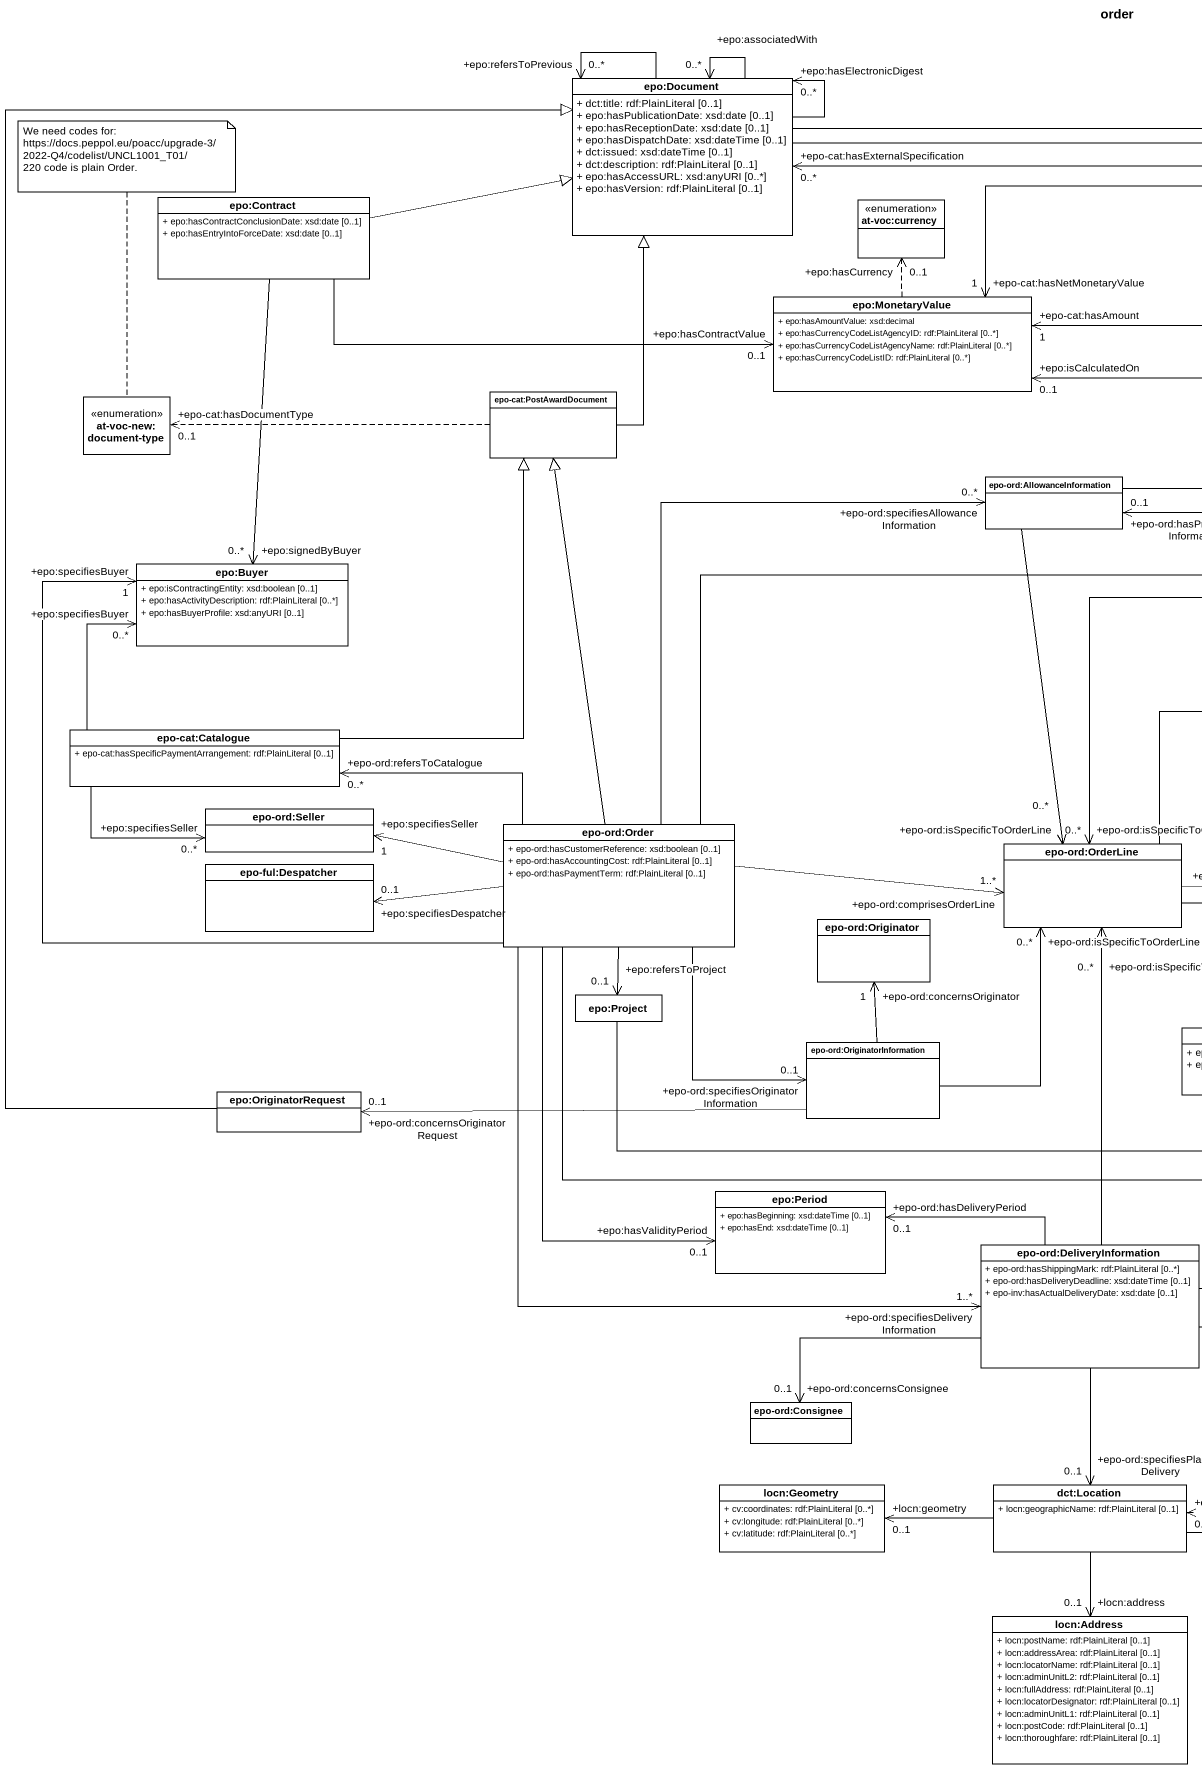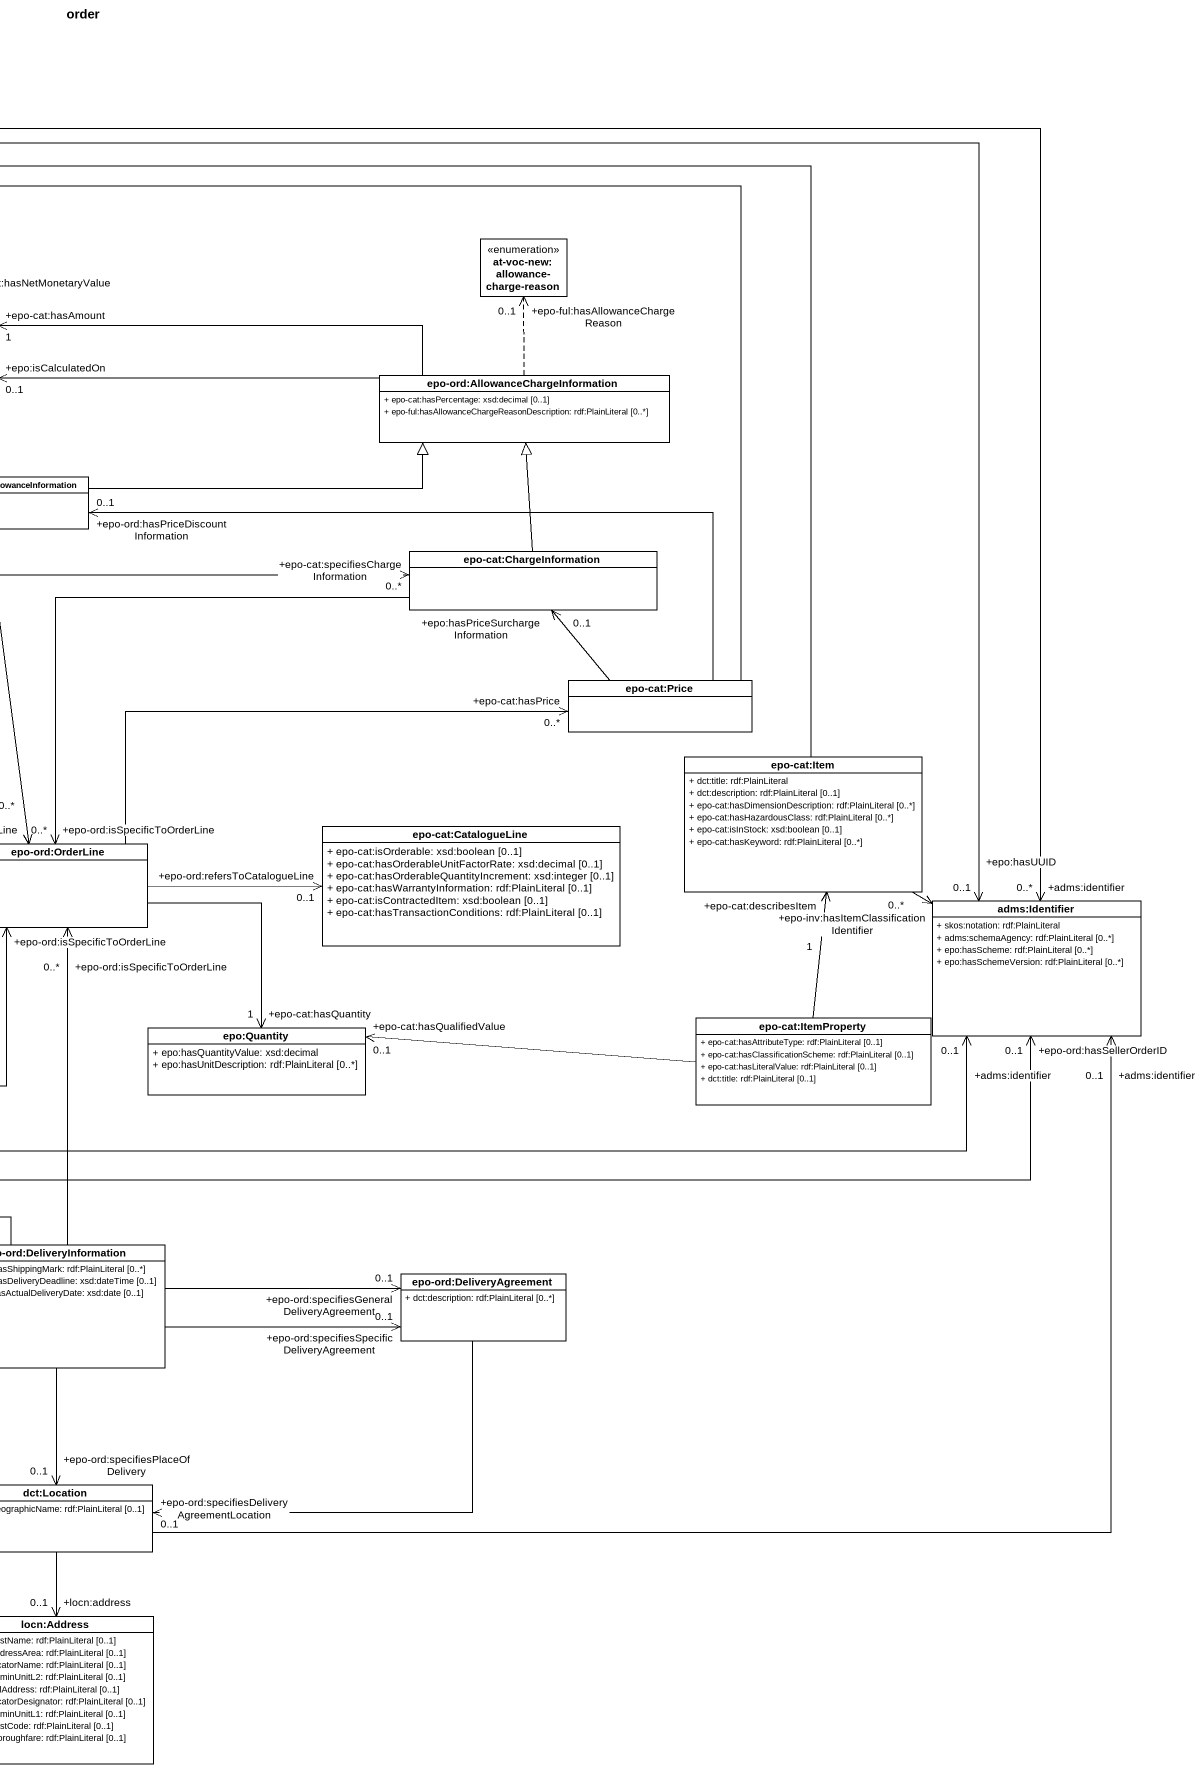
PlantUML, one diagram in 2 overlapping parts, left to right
@startuml
title order
hide circle
hide empty members
skinparam classAttributeIconSize 0
class "epo:Document" as epo_Document {
  + dct:title: rdf:PlainLiteral [0..1]
  + epo:hasPublicationDate: xsd:date [0..1]
  + epo:hasReceptionDate: xsd:date [0..1]
  + epo:hasDispatchDate: xsd:dateTime [0..1]
  + dct:issued: xsd:dateTime [0..1]
  + dct:description: rdf:PlainLiteral [0..1]
  + epo:hasAccessURL: xsd:anyURI [0..*]
  + epo:hasVersion: rdf:PlainLiteral [0..1]
}
class "epo:Contract" as epo_Contract {
  + epo:hasContractConclusionDate: xsd:date [0..1]
  + epo:hasEntryIntoForceDate: xsd:date [0..1]
}
enum "at-voc:currency" as at_voc_currency
enum "at-voc-new:allowance-charge-reason" as at_voc_new_allowance_charge
class "epo:MonetaryValue" as epo_MonetaryValue {
  + epo:hasAmountValue: xsd:decimal
  + epo:hasCurrencyCodeListAgencyID: rdf:PlainLiteral [0..*]
  + epo:hasCurrencyCodeListAgencyName: rdf:PlainLiteral [0..*]
  + epo:hasCurrencyCodeListID: rdf:PlainLiteral [0..*]
}
enum "at-voc-new:document-type" as at_voc_new_document_type
class "epo-cat:PostAwardDocument" as epo_cat_PostAwardDocument
class "epo-ord:AllowanceChargeInformation" as epo_ord_AllowanceChargeInfor {
  + epo-cat:hasPercentage: xsd:decimal [0..1]
  + epo-ful:hasAllowanceChargeReasonDescription: rdf:PlainLiteral [0..*]
}
class "epo-ord:AllowanceInformation" as epo_ord_AllowanceInformation
class "epo:Buyer" as epo_Buyer {
  + epo:isContractingEntity: xsd:boolean [0..1]
  + epo:hasActivityDescription: rdf:PlainLiteral [0..*]
  + epo:hasBuyerProfile: xsd:anyURI [0..1]
}
class "epo-cat:ChargeInformation" as epo_cat_ChargeInformation
class "epo-cat:Price" as epo_cat_Price
class "epo-cat:Catalogue" as epo_cat_Catalogue {
  + epo-cat:hasSpecificPaymentArrangement: rdf:PlainLiteral [0..1]
}
class "epo-cat:Item" as epo_cat_Item {
  + dct:title: rdf:PlainLiteral
  + dct:description: rdf:PlainLiteral [0..1]
  + epo-cat:hasDimensionDescription: rdf:PlainLiteral [0..*]
  + epo-cat:hasHazardousClass: rdf:PlainLiteral [0..*]
  + epo-cat:isInStock: xsd:boolean [0..1]
  + epo-cat:hasKeyword: rdf:PlainLiteral [0..*]
}
class "epo-ord:Seller" as epo_ord_Seller
class "epo-ord:Order" as epo_ord_Order {
  + epo-ord:hasCustomerReference: xsd:boolean [0..1]
  + epo-ord:hasAccountingCost: rdf:PlainLiteral [0..1]
  + epo-ord:hasPaymentTerm: rdf:PlainLiteral [0..1]
}
class "epo-ord:OrderLine" as epo_ord_OrderLine
class "epo-cat:CatalogueLine" as epo_cat_CatalogueLine {
  + epo-cat:isOrderable: xsd:boolean [0..1]
  + epo-cat:hasOrderableUnitFactorRate: xsd:decimal [0..1]
  + epo-cat:hasOrderableQuantityIncrement: xsd:integer [0..1]
  + epo-cat:hasWarrantyInformation: rdf:PlainLiteral [0..1]
  + epo-cat:isContractedItem: xsd:boolean [0..1]
  + epo-cat:hasTransactionConditions: rdf:PlainLiteral [0..1]
}
class "epo-ful:Despatcher" as epo_ful_Despatcher
class "epo-ord:Originator" as epo_ord_Originator
class "adms:Identifier" as adms_Identifier {
  + skos:notation: rdf:PlainLiteral
  + adms:schemaAgency: rdf:PlainLiteral [0..*]
  + epo:hasScheme: rdf:PlainLiteral [0..*]
  + epo:hasSchemeVersion: rdf:PlainLiteral [0..*]
}
class "epo:Project" as epo_Project
class "epo-cat:ItemProperty" as epo_cat_ItemProperty {
  + epo-cat:hasAttributeType: rdf:PlainLiteral [0..1]
  + epo-cat:hasClassificationScheme: rdf:PlainLiteral [0..1]
  + epo-cat:hasLiteralValue: rdf:PlainLiteral [0..1]
  + dct:title: rdf:PlainLiteral [0..1]
}
class "epo-ord:OriginatorInformation" as epo_ord_OriginatorInformatio
class "epo:Quantity" as epo_Quantity {
  + epo:hasQuantityValue: xsd:decimal
  + epo:hasUnitDescription: rdf:PlainLiteral [0..*]
}
class "epo:OriginatorRequest" as epo_OriginatorRequest
class "epo:Period" as epo_Period {
  + epo:hasBeginning: xsd:dateTime [0..1]
  + epo:hasEnd: xsd:dateTime [0..1]
}
class "epo-ord:DeliveryInformation" as epo_ord_DeliveryInformation {
  + epo-ord:hasShippingMark: rdf:PlainLiteral [0..*]
  + epo-ord:hasDeliveryDeadline: xsd:dateTime [0..1]
  + epo-inv:hasActualDeliveryDate: xsd:date [0..1]
}
class "epo-ord:DeliveryAgreement" as epo_ord_DeliveryAgreement {
  + dct:description: rdf:PlainLiteral [0..*]
}
class "epo-ord:Consignee" as epo_ord_Consignee
class "locn:Geometry" as locn_Geometry {
  + cv:coordinates: rdf:PlainLiteral [0..*]
  + cv:longitude: rdf:PlainLiteral [0..*]
  + cv:latitude: rdf:PlainLiteral [0..*]
}
class "dct:Location" as dct_Location {
  + locn:geographicName: rdf:PlainLiteral [0..1]
}
class "locn:Address" as locn_Address {
  + locn:postName: rdf:PlainLiteral [0..1]
  + locn:addressArea: rdf:PlainLiteral [0..1]
  + locn:locatorName: rdf:PlainLiteral [0..1]
  + locn:adminUnitL2: rdf:PlainLiteral [0..1]
  + locn:fullAddress: rdf:PlainLiteral [0..1]
  + locn:locatorDesignator: rdf:PlainLiteral [0..1]
  + locn:adminUnitL1: rdf:PlainLiteral [0..1]
  + locn:postCode: rdf:PlainLiteral [0..1]
  + locn:thoroughfare: rdf:PlainLiteral [0..1]
}
epo_Document --> "+epo:refersToPrevious\n0..*" epo_Document
epo_Document --> "+epo:associatedWith\n0..*" epo_Document
epo_Document --> "+epo:hasElectronicDigest\n0..*" epo_Document
epo_Document -right-> "+adms:identifier\n0..*" adms_Identifier
epo_Document -right-> "+epo:hasUUID\n0..1" adms_Identifier
epo_Contract -right-|> epo_Document
epo_Contract -right-> "+epo:hasContractValue\n0..1" epo_MonetaryValue
epo_Contract --> "+epo:signedByBuyer\n0..*" epo_Buyer
epo_MonetaryValue .up.> "+epo:hasCurrency\n0..1" at_voc_currency
epo_cat_PostAwardDocument -up-|> epo_Document
epo_cat_PostAwardDocument .left.> "+epo-cat:hasDocumentType\n0..1" at_voc_new_document_type
epo_ord_AllowanceChargeInfor .up.> "+epo-ful:hasAllowanceChargeReason\n0..1" at_voc_new_allowance_charge
epo_ord_AllowanceChargeInfor -left-> "+epo-cat:hasAmount\n1" epo_MonetaryValue
epo_ord_AllowanceChargeInfor -left-> "+epo:isCalculatedOn\n0..1" epo_MonetaryValue
epo_ord_AllowanceInformation -right-|> epo_ord_AllowanceChargeInfor
epo_ord_AllowanceInformation --> "+epo-ord:isSpecificToOrderLine\n0..*" epo_ord_OrderLine
epo_cat_ChargeInformation -up-|> epo_ord_AllowanceChargeInfor
epo_cat_ChargeInformation --> "+epo-ord:isSpecificToOrderLine\n0..*" epo_ord_OrderLine
epo_cat_Price -left-> "+epo-cat:hasNetMonetaryValue\n1" epo_MonetaryValue
epo_cat_Price -left-> "+epo-ord:hasPriceDiscountInformation\n0..1" epo_ord_AllowanceInformation
epo_cat_Price -up-> "+epo:hasPriceSurchargeInformation\n0..1" epo_cat_ChargeInformation
epo_cat_Catalogue -up-|> epo_cat_PostAwardDocument
epo_cat_Catalogue -up-> "+epo:specifiesBuyer\n0..*" epo_Buyer
epo_cat_Catalogue --> "+epo:specifiesSeller\n0..*" epo_ord_Seller
epo_cat_Item -left-> "+epo-cat:hasExternalSpecification\n0..*" epo_Document
epo_cat_Item --> "+epo-inv:hasItemClassificationIdentifier\n0..*" adms_Identifier
epo_ord_Order -up-|> epo_cat_PostAwardDocument
epo_ord_Order -up-> "+epo-ord:specifiesAllowanceInformation\n0..*" epo_ord_AllowanceInformation
epo_ord_Order -up-> "+epo:specifiesBuyer\n1" epo_Buyer
epo_ord_Order -right-> "+epo-cat:specifiesChargeInformation\n0..*" epo_cat_ChargeInformation
epo_ord_Order -left-> "+epo-ord:refersToCatalogue\n0..*" epo_cat_Catalogue
epo_ord_Order -left-> "+epo:specifiesSeller\n1" epo_ord_Seller
epo_ord_Order -right-> "+epo-ord:comprisesOrderLine\n1..*" epo_ord_OrderLine
epo_ord_Order -left-> "+epo:specifiesDespatcher\n0..1" epo_ful_Despatcher
epo_ord_Order -right-> "+epo-ord:hasSellerOrderID\n0..1" adms_Identifier
epo_ord_Order --> "+epo:refersToProject\n0..1" epo_Project
epo_ord_Order --> "+epo-ord:specifiesOriginatorInformation\n0..1" epo_ord_OriginatorInformatio
epo_ord_Order --> "+epo:hasValidityPeriod\n0..1" epo_Period
epo_ord_Order --> "+epo-ord:specifiesDeliveryInformation\n1..*" epo_ord_DeliveryInformation
epo_ord_OrderLine -right-> "+epo-cat:hasPrice\n0..*" epo_cat_Price
epo_ord_OrderLine -right-> "+epo-ord:refersToCatalogueLine\n0..1" epo_cat_CatalogueLine
epo_ord_OrderLine --> "+epo-cat:hasQuantity\n1" epo_Quantity
epo_Project -right-> "+adms:identifier\n0..1" adms_Identifier
epo_cat_ItemProperty -up-> "+epo-cat:describesItem\n1" epo_cat_Item
epo_cat_ItemProperty -left-> "+epo-cat:hasQualifiedValue\n0..1" epo_Quantity
epo_ord_OriginatorInformatio -up-> "+epo-ord:isSpecificToOrderLine\n0..*" epo_ord_OrderLine
epo_ord_OriginatorInformatio -up-> "+epo-ord:concernsOriginator\n1" epo_ord_Originator
epo_ord_OriginatorInformatio -left-> "+epo-ord:concernsOriginatorRequest\n0..1" epo_OriginatorRequest
epo_OriginatorRequest -up-|> epo_Document
epo_ord_DeliveryInformation -up-> "+epo-ord:isSpecificToOrderLine\n0..*" epo_ord_OrderLine
epo_ord_DeliveryInformation -left-> "+epo-ord:hasDeliveryPeriod\n0..1" epo_Period
epo_ord_DeliveryInformation -right-> "+epo-ord:specifiesGeneralDeliveryAgreement\n0..1" epo_ord_DeliveryAgreement
epo_ord_DeliveryInformation -right-> "+epo-ord:specifiesSpecificDeliveryAgreement\n0..1" epo_ord_DeliveryAgreement
epo_ord_DeliveryInformation -left-> "+epo-ord:concernsConsignee\n0..1" epo_ord_Consignee
epo_ord_DeliveryInformation --> "+epo-ord:specifiesPlaceOfDelivery\n0..1" dct_Location
epo_ord_DeliveryAgreement -left-> "+epo-ord:specifiesDeliveryAgreementLocation\n0..1" dct_Location
dct_Location -right-> "+adms:identifier\n0..1" adms_Identifier
dct_Location -left-> "+locn:geometry\n0..1" locn_Geometry
dct_Location --> "+locn:address\n0..1" locn_Address
note top of at_voc_new_document_type
  We need codes for: https://docs.peppol.eu/poacc/upgrade-3/2022-Q4/codelist/UNCL1001_T01/
  220 code is plain Order.
end note
@enduml
